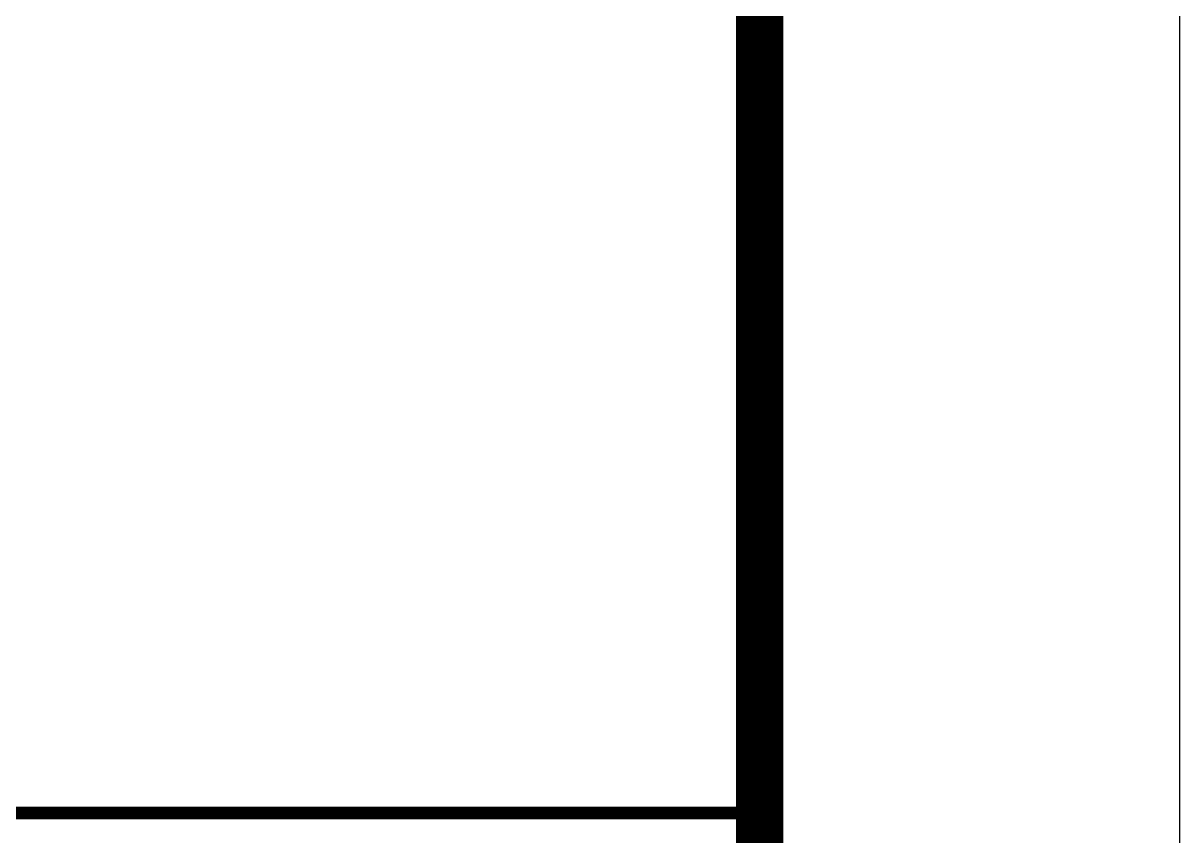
# Model space of a CAD drawing. Header units: millimetres. Extents: x 591771 to 1936534, y -622016 to 355666.
# Drawn here: x 673118 to 675871, y 347928 to 349863 of the extents above; entities that cross this region are included whole.
import ezdxf

# ---------------------------------------------------------------- set-up
doc = ezdxf.new("R2010")
doc.units = ezdxf.units.MM
doc.header["$LTSCALE"] = 80
doc.layers.add('\\M+5CDBC\\M+5BFF2', color=252, linetype='Continuous')

msp = doc.modelspace()

# ---------------------------------------------------------------- linework, layer by layer
msp.add_lwpolyline([(667871.1, 354666.5), (674871.3, 354666.5), (674871.3, 347977.8), (667871.1, 347977.8)], close=True)
at = {"layer": '\\M+5CDBC\\M+5BFF2', "color": 2}
msp.add_lwpolyline([(591771.3, 296266.5), (675871.3, 296266.5), (675871.3, 355666.5), (591771.3, 355666.5)], close=True, dxfattribs=at)
at = {"layer": '\\M+5CDBC\\M+5BFF2', "color": 2, "const_width": 112.5}
msp.add_lwpolyline([(592771.3, 297266.5), (674871.3, 297266.5), (674871.3, 354666.5), (592771.3, 354666.5)], close=True, dxfattribs=at)
at = {"layer": '\\M+5CDBC\\M+5BFF2', "color": 2, "const_width": 20}
for points in [[(667871.1, 347987.8), (674871.3, 347987.8)], [(667871.1, 347977.8), (674871.3, 347977.8)]]:
    msp.add_lwpolyline(points, dxfattribs=at)

doc.saveas('drawing.dxf')
